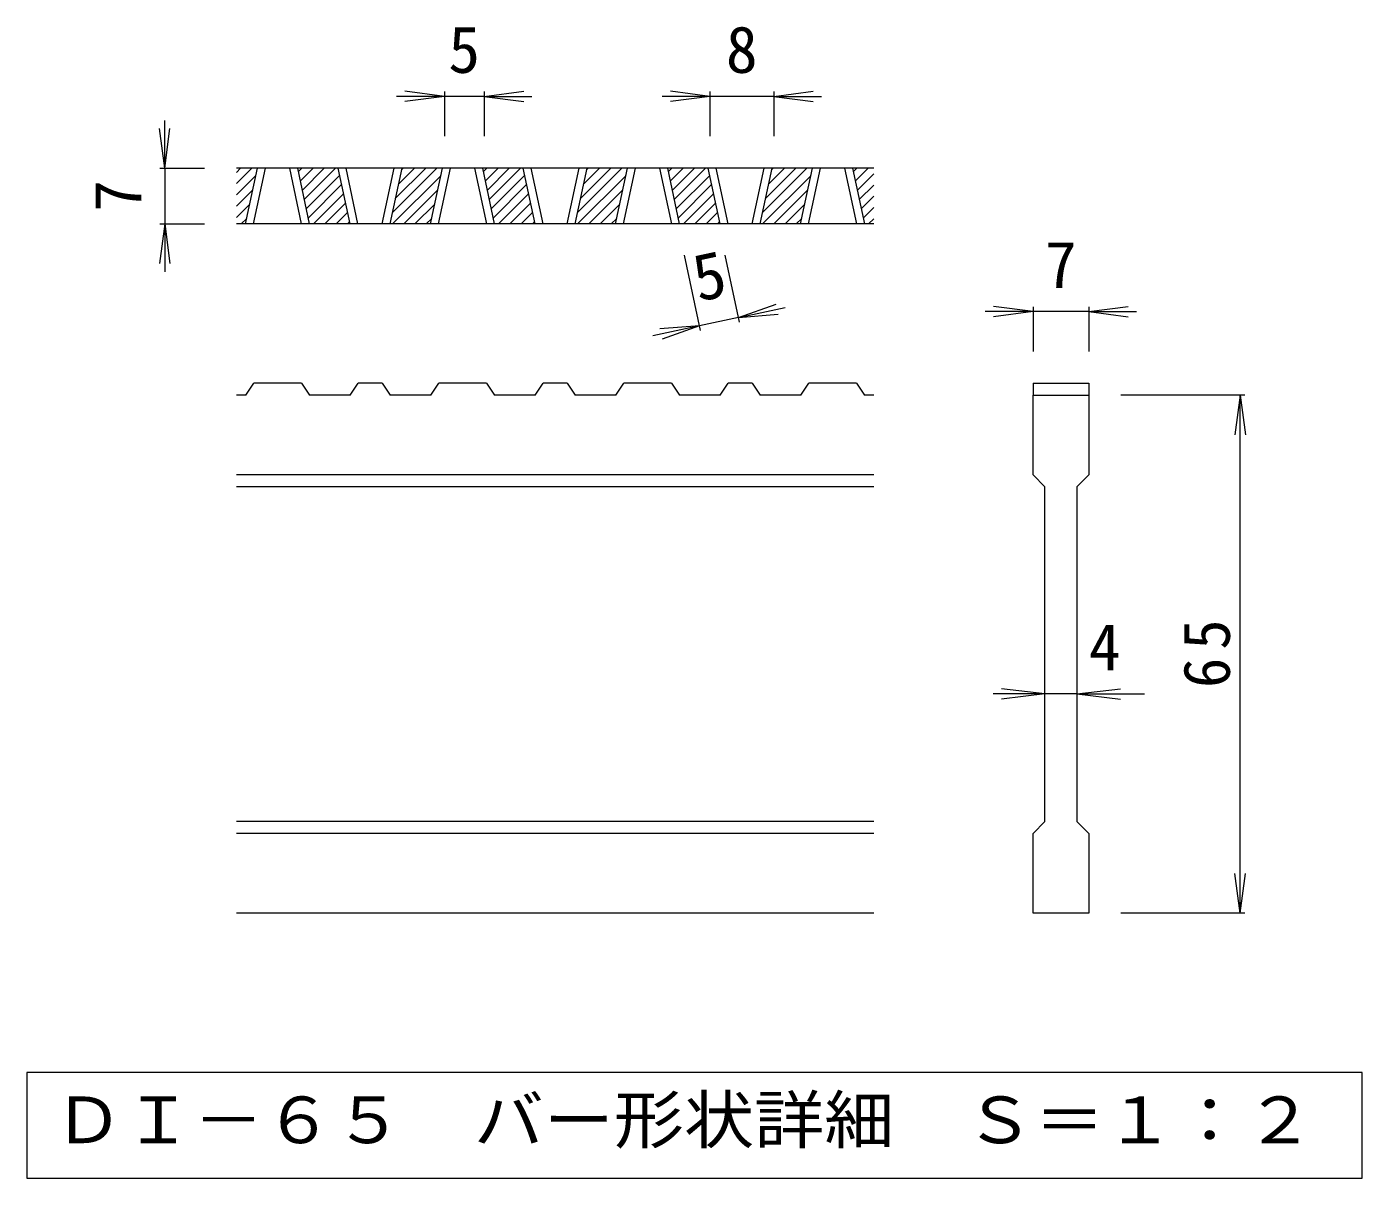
# Model space of a CAD drawing. Units: millimetres on the paper, enlarged 5 times, with parts at other scales. Extents: x -816 to 865, y -688 to 680.
# Drawn here: x 423 to 842.1, y -150.7 to 210.7 of the extents above; entities that cross this region are included whole.
import ezdxf
from ezdxf.enums import TextEntityAlignment as Align

# ---------------------------------------------------------------- set-up
doc = ezdxf.new("R2010")
doc.units = ezdxf.units.MM
doc.header["$LTSCALE"] = 5
doc.layers.add('D-0', color=3, linetype='Continuous', lineweight=9)
doc.layers.add('D-4', color=7, linetype='Continuous', lineweight=9)
doc.styles.add('ＭＳ ゴシック', font='')
doc.styles.get('ＭＳ ゴシック').set_extended_font_data('MS Gothic')

msp = doc.modelspace()

# ---------------------------------------------------------------- linework, layer by layer
at = {"layer": 'D-0'}
for p, q in [((688.816, 166.297), (488.816, 166.297)), ((488.816, 164.977), (490.136, 166.297)), ((488.816, 161.441), (493.672, 166.297)), ((488.816, 157.906), (494.944, 164.034)), ((491.684, 148.797), (495.429, 166.297)), ((494.184, 148.797), (497.929, 166.297)), ((505.429, 166.297), (509.174, 148.797)), ((507.929, 166.297), (511.674, 148.797)), ((508.172, 165.158), (509.312, 166.297)), ((508.796, 162.246), (512.847, 166.297)), ((509.419, 159.333), (516.383, 166.297)), ((510.042, 156.421), (519.918, 166.297)), ((510.665, 153.509), (521.195, 164.038)), ((524.457, 148.797), (520.712, 166.297)), ((526.957, 148.797), (523.212, 166.297)), ((538.202, 166.297), (534.457, 148.797)), ((540.712, 166.297), (536.967, 148.797)), ((537.709, 152.269), (551.738, 166.297)), ((537.773, 148.797), (553.01, 164.034)), ((538.672, 156.767), (548.202, 166.297)), ((539.635, 161.265), (544.667, 166.297)), ((540.597, 165.763), (541.131, 166.297)), ((549.75, 148.797), (553.495, 166.297)), ((552.25, 148.797), (555.995, 166.297)), ((563.495, 166.297), (567.24, 148.797)), ((565.995, 166.297), (569.74, 148.797)), ((566.238, 165.158), (567.378, 166.297)), ((566.862, 162.246), (570.913, 166.297)), ((567.485, 159.333), (574.449, 166.297)), ((568.108, 156.421), (577.984, 166.297)), ((568.731, 153.509), (579.261, 164.038)), ((582.523, 148.797), (578.778, 166.297)), ((585.023, 148.797), (581.278, 166.297)), ((596.268, 166.297), (592.523, 148.797)), ((598.778, 166.297), (595.033, 148.797)), ((595.776, 152.269), (609.804, 166.297)), ((595.839, 148.797), (611.076, 164.034)), ((596.738, 156.767), (606.268, 166.297)), ((597.701, 161.265), (602.733, 166.297)), ((598.663, 165.763), (599.197, 166.297)), ((607.816, 148.797), (611.561, 166.297)), ((610.316, 148.797), (614.061, 166.297)), ((621.561, 166.297), (625.306, 148.797)), ((624.061, 166.297), (627.806, 148.797)), ((624.304, 165.158), (625.444, 166.297)), ((624.928, 162.246), (628.979, 166.297)), ((625.551, 159.333), (632.515, 166.297)), ((626.174, 156.421), (636.05, 166.297)), ((626.797, 153.509), (637.327, 164.038)), ((640.589, 148.797), (636.844, 166.297)), ((643.089, 148.797), (639.344, 166.297)), ((654.334, 166.297), (650.589, 148.797)), ((656.844, 166.297), (653.099, 148.797)), ((653.842, 152.269), (667.87, 166.297)), ((653.905, 148.797), (669.142, 164.034)), ((654.804, 156.767), (664.334, 166.297)), ((655.767, 161.265), (660.799, 166.297)), ((656.729, 165.763), (657.263, 166.297)), ((665.882, 148.797), (669.627, 166.297)), ((668.382, 148.797), (672.127, 166.297)), ((679.627, 166.297), (683.372, 148.797)), ((682.127, 166.297), (685.872, 148.797)), ((682.37, 165.158), (683.51, 166.297)), ((682.994, 162.246), (687.045, 166.297)), ((683.617, 159.333), (688.816, 164.533)), ((488.816, 154.37), (493.982, 159.536)), ((511.288, 150.596), (521.818, 161.126)), ((541.309, 148.797), (552.048, 159.536)), ((569.354, 150.596), (579.884, 161.126)), ((599.375, 148.797), (610.114, 159.536)), ((627.42, 150.596), (637.95, 161.126)), ((657.441, 148.797), (668.18, 159.536)), ((684.24, 156.421), (688.816, 160.997)), ((513.025, 148.797), (522.441, 158.214)), ((516.56, 148.797), (523.065, 155.302)), ((571.091, 148.797), (580.507, 158.214)), ((574.626, 148.797), (581.131, 155.302)), ((629.157, 148.797), (638.573, 158.214)), ((632.692, 148.797), (639.197, 155.302)), ((684.863, 153.509), (688.816, 157.461)), ((488.816, 150.835), (493.019, 155.038)), ((520.096, 148.797), (523.688, 152.389)), ((544.844, 148.797), (551.085, 155.038)), ((578.162, 148.797), (581.754, 152.389)), ((602.91, 148.797), (609.151, 155.038)), ((636.228, 148.797), (639.82, 152.389)), ((660.976, 148.797), (667.217, 155.038)), ((685.487, 150.596), (688.816, 153.926)), ((688.816, 148.797), (488.816, 148.797)), ((490.314, 148.797), (492.056, 150.54)), ((523.631, 148.797), (524.311, 149.477)), ((548.38, 148.797), (550.122, 150.54)), ((581.697, 148.797), (582.377, 149.477)), ((606.446, 148.797), (608.189, 150.54)), ((639.763, 148.797), (640.443, 149.477)), ((664.512, 148.797), (666.255, 150.54)), ((687.223, 148.797), (688.816, 150.39)), ((491.727, 95.047), (494.227, 98.797)), ((509.217, 98.797), (494.227, 98.797)), ((509.217, 98.797), (511.717, 95.047)), ((524.5, 95.047), (527, 98.797)), ((534.5, 98.797), (527, 98.797)), ((534.5, 98.797), (537.01, 95.047)), ((549.793, 95.047), (552.293, 98.797)), ((567.283, 98.797), (552.293, 98.797)), ((567.283, 98.797), (569.783, 95.047)), ((582.566, 95.047), (585.066, 98.797)), ((592.566, 98.797), (585.066, 98.797)), ((592.566, 98.797), (595.076, 95.047)), ((607.859, 95.047), (610.359, 98.797)), ((625.349, 98.797), (610.359, 98.797)), ((625.349, 98.797), (627.849, 95.047)), ((640.632, 95.047), (643.132, 98.797)), ((650.632, 98.797), (643.132, 98.797)), ((650.632, 98.797), (653.142, 95.047)), ((665.925, 95.047), (668.425, 98.797)), ((683.415, 98.797), (668.425, 98.797)), ((683.415, 98.797), (685.915, 95.047)), ((738.816, 98.797), (738.816, 95.047)), ((491.727, 95.047), (488.816, 95.047)), ((524.5, 95.047), (511.717, 95.047)), ((549.793, 95.047), (537.01, 95.047)), ((582.566, 95.047), (569.783, 95.047)), ((607.859, 95.047), (595.076, 95.047)), ((640.632, 95.047), (627.849, 95.047)), ((665.925, 95.047), (653.142, 95.047)), ((688.816, 95.047), (685.915, 95.047)), ((738.816, 95.047), (756.316, 95.047)), ((738.816, 70.047), (738.816, 95.047)), ((756.316, 95.047), (756.316, 70.047)), ((688.816, 70.047), (488.816, 70.047)), ((738.816, 70.047), (742.566, 66.297)), ((752.566, 66.297), (756.316, 70.047)), ((688.816, 66.297), (488.816, 66.297)), ((742.566, -38.703), (742.566, 66.297)), ((752.566, 66.297), (752.566, -38.703)), ((688.816, -38.703), (488.816, -38.703)), ((738.816, -42.453), (742.566, -38.703)), ((752.566, -38.703), (756.316, -42.453)), ((688.816, -42.453), (488.816, -42.453)), ((738.816, -67.453), (738.816, -42.453)), ((756.316, -42.453), (756.316, -67.453)), ((688.816, -67.453), (488.816, -67.453)), ((756.316, -67.453), (738.816, -67.453))]:
    msp.add_line(p, q, dxfattribs=at)
msp.add_lwpolyline([(738.816, 98.797), (756.316, 98.797), (756.316, 95.047)], dxfattribs=at)
at = {"layer": 'D-0', "color": 7}
msp.add_lwpolyline([(422.989, -117.453), (422.989, -150.678), (842.143, -150.678), (842.143, -117.453)], close=True, dxfattribs=at)
at = {"layer": 'D-4'}
for p, q in [((554.065, 188.797), (539.065, 188.797)), ((554.065, 188.797), (541.672, 190.429)), ((554.065, 188.797), (541.672, 187.166)), ((554.065, 190.297), (554.065, 176.297)), ((566.565, 188.797), (554.065, 188.797)), ((566.565, 188.797), (578.959, 190.429)), ((566.565, 190.297), (566.565, 176.297)), ((566.565, 188.797), (578.959, 187.166)), ((566.565, 188.797), (581.565, 188.797)), ((637.415, 188.797), (622.415, 188.797)), ((637.415, 188.797), (625.021, 190.429)), ((637.415, 188.797), (625.021, 187.166)), ((637.415, 190.297), (637.415, 176.297)), ((657.415, 188.797), (637.415, 188.797)), ((657.415, 188.797), (669.808, 190.429)), ((657.415, 190.297), (657.415, 176.297)), ((657.415, 188.797), (669.808, 187.166)), ((657.415, 188.797), (672.415, 188.797)), ((466.316, 166.297), (466.316, 181.297)), ((466.316, 166.297), (464.684, 178.69)), ((466.316, 166.297), (467.948, 178.69)), ((464.816, 166.297), (478.816, 166.297)), ((466.316, 166.297), (466.316, 148.797)), ((466.316, 148.797), (464.684, 136.404)), ((464.816, 148.797), (478.816, 148.797)), ((466.316, 148.797), (467.948, 136.404)), ((466.316, 148.797), (466.316, 133.797)), ((634.463, 115.379), (629.404, 139.018)), ((646.686, 117.994), (642.187, 139.018)), ((646.372, 119.461), (658.15, 123.65)), ((646.372, 119.461), (661.04, 122.6)), ((738.816, 121.297), (726.423, 122.929)), ((738.816, 122.797), (738.816, 108.797)), ((756.316, 121.297), (768.709, 122.929)), ((756.316, 122.797), (756.316, 108.797)), ((646.372, 119.461), (634.149, 116.845)), ((646.372, 119.461), (658.832, 120.459)), ((738.816, 121.297), (723.816, 121.297)), ((738.816, 121.297), (726.423, 119.665)), ((756.316, 121.297), (738.816, 121.297)), ((756.316, 121.297), (768.709, 119.665)), ((756.316, 121.297), (771.316, 121.297)), ((634.149, 116.845), (619.481, 113.707)), ((634.149, 116.845), (621.689, 115.848)), ((634.149, 116.845), (622.372, 112.657)), ((805.316, 95.047), (766.316, 95.047)), ((803.816, 95.047), (802.184, 82.654)), ((803.816, 95.047), (805.447, 82.654)), ((803.816, -67.453), (803.816, 95.047)), ((742.566, 1.297), (726.316, 1.297)), ((742.566, 1.297), (728.923, 2.929)), ((742.566, 1.297), (728.923, -0.334)), ((752.566, 1.297), (742.566, 1.297)), ((752.566, 1.297), (766.209, 2.929)), ((752.566, 1.297), (766.209, -0.334)), ((752.566, 1.297), (773.816, 1.297)), ((803.816, -67.453), (802.184, -55.06)), ((803.816, -67.453), (805.447, -55.06)), ((805.316, -67.453), (766.316, -67.453))]:
    msp.add_line(p, q, dxfattribs=at)

# ---------------------------------------------------------------- texts
at = {"layer": 'D-0', "color": 2, "style": 'ＭＳ ゴシック', "width": 1.1}
msp.add_text('ＤＩ－６５\u3000バー形状詳細\u3000Ｓ＝１：２', height=14.66, dxfattribs=at).set_placement((431.316, -144.066), align=Align.BOTTOM_LEFT)
at = {"layer": 'D-4', "color": 2, "style": 'ＭＳ ゴシック'}
for s, p in [('5', (555.315, 191.797)), ('8', (642.415, 191.797)), ('7', (742.566, 124.297)), ('4', (756.316, 4.297))]:
    msp.add_text(s, height=14.66, dxfattribs=at).set_placement(p, align=Align.BOTTOM_LEFT)
for s, rotation, p in [('7', 90, (463.316, 152.547)), ('5', 12.079, (634.744, 120.041))]:
    msp.add_text(s, height=14.66, rotation=rotation, dxfattribs=at).set_placement(p, align=Align.BOTTOM_LEFT)
at = {"layer": 'D-4', "color": 2, "insert": (800.816, 3.172), "char_height": 14.66, "attachment_point": 7, "rotation": 90, "style": 'ＭＳ ゴシック'}
msp.add_mtext('\\T1.27;\\W0.95;65', dxfattribs=at)

doc.saveas('drawing.dxf')
